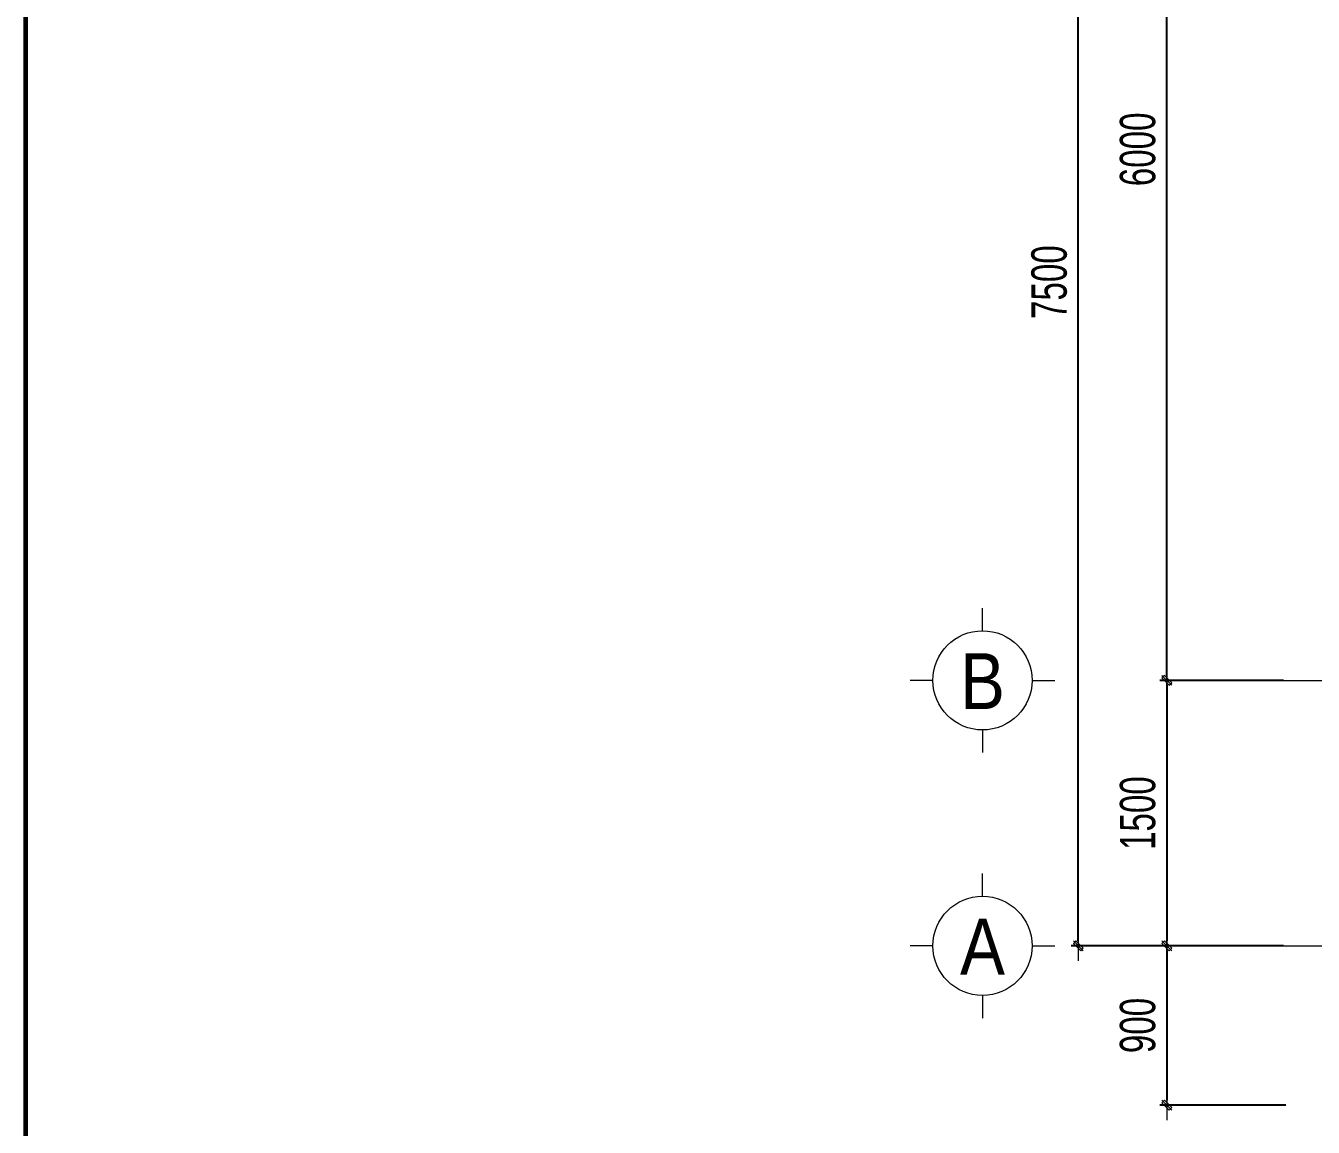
# Model space of a CAD drawing. Header units: millimetres. Extents: x -295047 to 263296, y -724756 to -308748.
# Drawn here: x 96256 to 103529, y -357399 to -351176 of the extents above; entities that cross this region are included whole.
import ezdxf
from ezdxf.enums import TextEntityAlignment as Align

# ---------------------------------------------------------------- set-up
doc = ezdxf.new("R2010")
doc.units = ezdxf.units.MM
doc.header["$MEASUREMENT"] = 0
doc.header["$PDMODE"] = 32
doc.linetypes.add('CENTERX2', pattern=[4, 2.5, -0.5, 0.5, -0.5])
doc.linetypes.add('DASHDOT', pattern=[1, 0.5, -0.25, 0, -0.25])
doc.layers.get('Defpoints').update_dxf_attribs({"color": 1})
for name, color, linetype, lineweight in [('Khungten_LCDI', 7, 'Continuous', 5), ('LC Dim', 8, 'Continuous', 18), ('LC ISO', 153, 'Continuous', 13), ('LC Net manh', 219, 'Continuous', 5), ('LC Net thay', 7, 'Continuous', 25), ('LC Net truc', 79, 'DASHDOT', 13), ('LC Text1', 3, 'Continuous', 20)]:
    doc.layers.add(name, color=color, linetype=linetype, lineweight=lineweight)
doc.styles.add('HOATBIF', font='hoatbif.shx', dxfattribs={"width": 0.7})
doc.styles.add('Khungten', font='VHAVAN.TTF', dxfattribs={"width": 0.9, "height": 5000})
doc.styles.add('LC 1', font='VHAVANB.TTF')
doc.styles.add('Title', font='VHBLACK.TTF', dxfattribs={"width": 0.8})
doc.dimstyles.new('DIM CHUAN', dxfattribs={"dimscale": 60, "dimtxt": 2.5, "dimasz": 0.35, "dimexe": 0.5, "dimexo": 0, "dimgap": 0.8, "dimtad": 1, "dimdec": 0, "dimzin": 0, "dimdsep": 46, "dimtxsty": 'HOATBIF', "dimblk1": 'DOT', "dimblk2": 'DOT', "dimsah": 1, "dimcen": -1, "dimdle": 1, "dimclrd": 256, "dimclre": 256, "dimclrt": 4, "dimadec": 3, "dimazin": 2, "dimtfac": 0.333333, "dimtdec": 0, "dimtix": 1, "dimtmove": 2, "dimatfit": 3, "dimldrblk": 'DOT', "dimfxl": 1, "dimtvp": 0.833333, "dimtolj": 1, "dimtzin": 0, "dimarcsym": 0})

# ---------------------------------------------------------------- blocks, each defined once
blk = doc.blocks.new('DOT')
at = {"layer": 'LC Dim'}
blk.add_line((-3, 0), (3, 0), dxfattribs=at)
at = {"layer": 'LC Dim', "color": 4}
blk.add_line((-1, -1), (1, 1), dxfattribs=at)
blk.add_lwpolyline([(0.5, 1), (-1, -0.5), (-0.5, -1), (1, 0.5)], close=True, dxfattribs=at)
blk = doc.blocks.new('*D1089')
at = {"layer": 'Defpoints', "color": 0, "ltscale": 2, "transparency": 16777216}
for p in [(102201.6, -348874.4), (102673.4, -348874.4), (102673.4, -356374.4)]:
    blk.add_point(p, dxfattribs=at)
at = {"layer": 'LC Dim', "lineweight": -2, "ltscale": 2, "transparency": 16777216}
for p, q in [((102673.4, -348874.4), (102161.6, -348874.4)), ((102201.6, -356346.4), (102201.6, -348902.4)), ((102673.4, -356374.4), (102161.6, -356374.4))]:
    blk.add_line(p, q, dxfattribs=at)
at = {"layer": 'LC Dim', "lineweight": -2, "ltscale": 2, "transparency": 16777216, "xscale": 28, "yscale": 28, "zscale": 28}
for p, rotation in [((102201.6, -348874.4), 90), ((102201.6, -356374.4), 270)]:
    blk.add_blockref('DOT', p, dxfattribs=dict(at, rotation=rotation))
at = {"layer": 'LC Dim', "color": 4, "ltscale": 2, "transparency": 16777216, "insert": (102037.6, -352624.4), "char_height": 200, "attachment_point": 5, "rotation": 90, "style": 'HOATBIF'}
blk.add_mtext('\\A1;7500', dxfattribs=at)
blk = doc.blocks.new('_Dot')
at = {"color": 0, "linetype": 'ByBlock', "lineweight": -2}
blk.add_line((-0.5, 0), (-1, 0), dxfattribs=at)
at = {"color": 0, "linetype": 'ByBlock', "const_width": 0.5}
blk.add_lwpolyline([(-0.25, 0, 1), (0.25, 0, 1)], format="xyb", close=True, dxfattribs=at)
blk = doc.blocks.new('TTRUC')
at = {"layer": 'LC ISO'}
for p, q in [((0, 6.95), (0, 10.13)), ((-6.95, 0), (-10.13, 0)), ((6.95, 0), (10.13, 0)), ((0, -6.95), (0, -10.13))]:
    blk.add_line(p, q, dxfattribs=at)
at = {"layer": 'LC Net manh'}
blk.add_circle((0, 0), 6.95, dxfattribs=at)
blk = doc.blocks.new('*D1092')
at = {"layer": 'Defpoints', "color": 0, "ltscale": 2, "transparency": 16777216}
for p in [(102701.6, -348874.4), (103360, -348874.4), (103360, -354874.4)]:
    blk.add_point(p, dxfattribs=at)
at = {"layer": 'LC Dim', "lineweight": -2, "ltscale": 2, "transparency": 16777216}
for p, q in [((103360, -348874.4), (102661.6, -348874.4)), ((102701.6, -354846.4), (102701.6, -348902.4)), ((103360, -354874.4), (102661.6, -354874.4))]:
    blk.add_line(p, q, dxfattribs=at)
at = {"layer": 'LC Dim', "lineweight": -2, "ltscale": 2, "transparency": 16777216, "xscale": 28, "yscale": 28, "zscale": 28}
for p, rotation in [((102701.6, -348874.4), 90), ((102701.6, -354874.4), 270)]:
    blk.add_blockref('DOT', p, dxfattribs=dict(at, rotation=rotation))
at = {"layer": 'LC Dim', "color": 4, "ltscale": 2, "transparency": 16777216, "insert": (102537.6, -351874.4), "char_height": 200, "attachment_point": 5, "rotation": 90, "style": 'HOATBIF'}
blk.add_mtext('\\A1;6000', dxfattribs=at)
blk = doc.blocks.new('*D1093')
at = {"layer": 'Defpoints', "color": 0, "ltscale": 2, "transparency": 16777216}
for p in [(103360, -354874.4), (102701.6, -356374.4), (103360, -356374.4)]:
    blk.add_point(p, dxfattribs=at)
at = {"layer": 'LC Dim', "lineweight": -2, "ltscale": 2, "transparency": 16777216}
for p, q in [((103360, -354874.4), (102661.6, -354874.4)), ((102701.6, -354902.4), (102701.6, -356346.4)), ((103360, -356374.4), (102661.6, -356374.4))]:
    blk.add_line(p, q, dxfattribs=at)
at = {"layer": 'LC Dim', "lineweight": -2, "ltscale": 2, "transparency": 16777216, "xscale": 28, "yscale": 28, "zscale": 28}
for p, rotation in [((102701.6, -354874.4), 90), ((102701.6, -356374.4), 270)]:
    blk.add_blockref('DOT', p, dxfattribs=dict(at, rotation=rotation))
at = {"layer": 'LC Dim', "color": 4, "ltscale": 2, "transparency": 16777216, "insert": (102537.6, -355624.4), "char_height": 200, "attachment_point": 5, "rotation": 90, "style": 'HOATBIF'}
blk.add_mtext('\\A1;1500', dxfattribs=at)
blk = doc.blocks.new('lcdi KC')
at = {"layer": 'Khungten_LCDI', "color": 5, "lineweight": 60}
blk.add_lwpolyline([(0, -14650), (0, 14650), (40600, 14650), (40600, -14650)], close=True, dxfattribs=at)
at = {"color": 7, "style": 'Khungten', "width": 0.8}
for tag, p in [('REVISION', (39498.8, -10746.3)), ('NGAYHT', (39546.1, -11609.4))]:
    blk.add_attdef(tag, text='', height=200, dxfattribs=at).set_placement(p, align=Align.CENTER)
at = {"layer": 'LC Text1', "style": 'Title', "width": 1.485915}
for tag, p, p2 in [('TENBANVE1', (36912.7, -8885.8), (40339.1, -8885.8)), ('TENBANVE2', (36912.7, -9562.5), (40339.1, -9562.5))]:
    blk.add_attdef(tag, text='', height=250, dxfattribs=at).set_placement(p, p2, align=Align.FIT)
at = {"layer": 'LC Text1', "style": 'Title', "width": 0.7}
blk.add_attdef('SOBANVE', text='', height=250, dxfattribs=at).set_placement((39562, -13896.2), align=Align.CENTER)
blk = doc.blocks.new('*D1096')
at = {"layer": 'Defpoints', "color": 0, "ltscale": 2, "transparency": 16777216}
for p in [(103360, -356374.4), (102701.6, -357274.4), (103374.2, -357274.4)]:
    blk.add_point(p, dxfattribs=at)
at = {"layer": 'LC Dim', "lineweight": -2, "ltscale": 2, "transparency": 16777216}
for p, q in [((103360, -356374.4), (102661.6, -356374.4)), ((102701.6, -356402.4), (102701.6, -357246.4)), ((103374.2, -357274.4), (102661.6, -357274.4))]:
    blk.add_line(p, q, dxfattribs=at)
at = {"layer": 'LC Dim', "lineweight": -2, "ltscale": 2, "transparency": 16777216, "xscale": 28, "yscale": 28, "zscale": 28}
for p, rotation in [((102701.6, -356374.4), 90), ((102701.6, -357274.4), 270)]:
    blk.add_blockref('DOT', p, dxfattribs=dict(at, rotation=rotation))
at = {"layer": 'LC Dim', "color": 4, "ltscale": 2, "transparency": 16777216, "insert": (102537.6, -356824.4), "char_height": 200, "attachment_point": 5, "rotation": 90, "style": 'HOATBIF'}
blk.add_mtext('\\A1;900', dxfattribs=at)

msp = doc.modelspace()

# ---------------------------------------------------------------- linework, layer by layer
at = {"layer": 'LC Net truc', "linetype": 'CENTERX2', "ltscale": 200}
for p, q in [((103336.6, -354874.4), (119825.8, -354874.4)), ((103336.6, -356374.4), (119825.8, -356374.4))]:
    msp.add_line(p, q, dxfattribs=at)

# ---------------------------------------------------------------- block references
at = {"layer": 'LC ISO', "xscale": 40.31376784078886, "yscale": 40.31376784078886, "zscale": 40.31376784078886}
for p in [(101660.5, -354874.4), (101660.5, -356374.4)]:
    msp.add_blockref('TTRUC', p, dxfattribs=at)
at = {"layer": 'LC Net thay', "xscale": 0.8, "yscale": 0.8, "zscale": 0.8}
msp.add_blockref('lcdi KC', (96255.8, -356485.3), dxfattribs=at)

# ---------------------------------------------------------------- texts
at = {"layer": 'LC Text1', "ltscale": 0.2, "style": 'LC 1', "width": 0.9}
for s, p in [('b', (101660.5, -355131.2)), ('a', (101660.5, -356631.2))]:
    msp.add_text(s, height=315.7, dxfattribs=at).set_placement(p, align=Align.BOTTOM_CENTER)

# ---------------------------------------------------------------- dimensions: what is measured, and where the dimension line sits
at = {"layer": 'LC Dim', "ltscale": 2}
for base, p1, p2, picture, middle in [((102201.6, -348874.4), (102673.4, -356374.4), (102673.4, -348874.4), '*D1089', (102037.6, -352624.4)), ((102701.6, -348874.4), (103360, -354874.4), (103360, -348874.4), '*D1092', (102537.6, -351874.4)), ((102701.6, -356374.4), (103360, -354874.4), (103360, -356374.4), '*D1093', (102537.6, -355624.4)), ((102701.6, -357274.4), (103360, -356374.4), (103374.2, -357274.4), '*D1096', (102537.6, -356824.4))]:
    dim = msp.add_linear_dim(base=base, p1=p1, p2=p2, angle=90, dimstyle='DIM CHUAN', override={"dimscale": 80}, dxfattribs=at)
    dim.commit()
    dim.dimension.update_dxf_attribs({"geometry": picture, "text_midpoint": middle})

doc.saveas('drawing.dxf')
